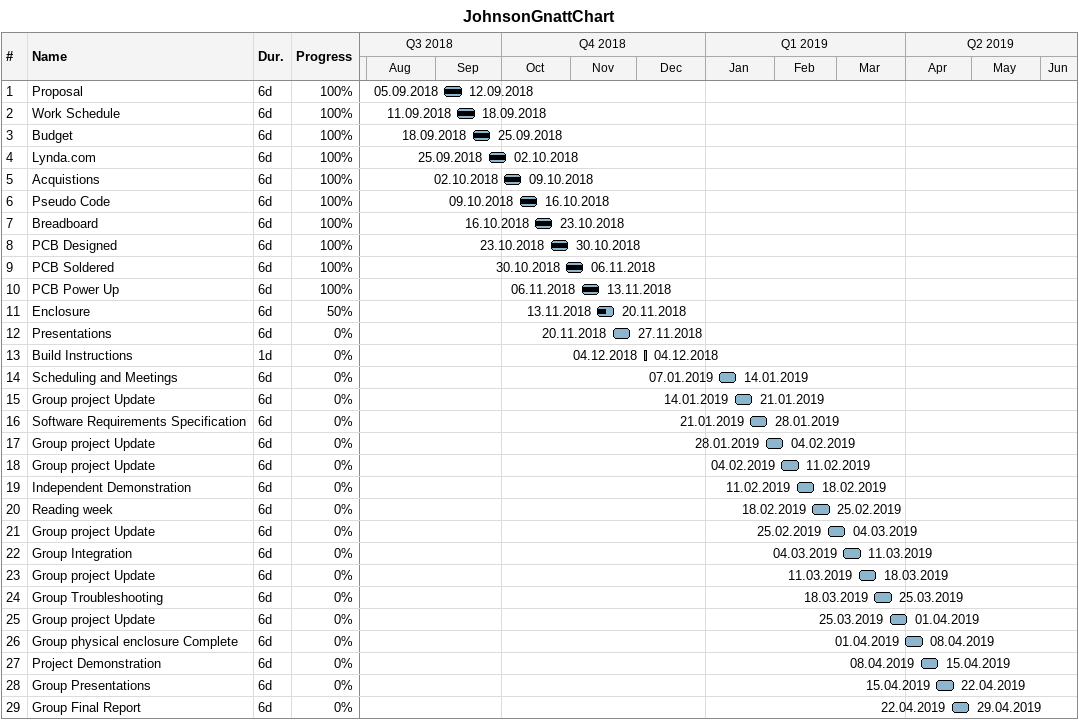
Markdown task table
JohnsonGnattChart

| ID | Task | Duration | Start | Finish | % complete |
|---|---|---|---|---|---|
| 1 | Proposal | 6d | 2018-09-05 | 2018-09-12 | 100 |
| 2 | Work Schedule | 6d | 2018-09-11 | 2018-09-18 | 100 |
| 3 | Budget | 6d | 2018-09-18 | 2018-09-25 | 100 |
| 4 | Lynda.com | 6d | 2018-09-25 | 2018-10-02 | 100 |
| 5 | Acquistions | 6d | 2018-10-02 | 2018-10-09 | 100 |
| 6 | Pseudo Code | 6d | 2018-10-09 | 2018-10-16 | 100 |
| 7 | Breadboard | 6d | 2018-10-16 | 2018-10-23 | 100 |
| 8 | PCB Designed | 6d | 2018-10-23 | 2018-10-30 | 100 |
| 9 | PCB Soldered | 6d | 2018-10-30 | 2018-11-06 | 100 |
| 10 | PCB Power Up | 6d | 2018-11-06 | 2018-11-13 | 100 |
| 11 | Enclosure | 6d | 2018-11-13 | 2018-11-20 | 50 |
| 12 | Presentations | 6d | 2018-11-20 | 2018-11-27 | 0 |
| 13 | Build Instructions | 1d | 2018-12-04 | 2018-12-04 | 0 |
| 14 | Scheduling and Meetings | 6d | 2019-01-07 | 2019-01-14 | 0 |
| 15 | Group project Update | 6d | 2019-01-14 | 2019-01-21 | 0 |
| 16 | Software Requirements Specification | 6d | 2019-01-21 | 2019-01-28 | 0 |
| 17 | Group project Update | 6d | 2019-01-28 | 2019-02-04 | 0 |
| 18 | Group project Update | 6d | 2019-02-04 | 2019-02-11 | 0 |
| 19 | Independent Demonstration | 6d | 2019-02-11 | 2019-02-18 | 0 |
| 20 | Reading week | 6d | 2019-02-18 | 2019-02-25 | 0 |
| 21 | Group project Update | 6d | 2019-02-25 | 2019-03-04 | 0 |
| 22 | Group Integration | 6d | 2019-03-04 | 2019-03-11 | 0 |
| 23 | Group project Update | 6d | 2019-03-11 | 2019-03-18 | 0 |
| 24 | Group Troubleshooting | 6d | 2019-03-18 | 2019-03-25 | 0 |
| 25 | Group project Update | 6d | 2019-03-25 | 2019-04-01 | 0 |
| 26 | Group physical enclosure Complete | 6d | 2019-04-01 | 2019-04-08 | 0 |
| 27 | Project Demonstration | 6d | 2019-04-08 | 2019-04-15 | 0 |
| 28 | Group Presentations | 6d | 2019-04-15 | 2019-04-22 | 0 |
| 29 | Group Final Report | 6d | 2019-04-22 | 2019-04-29 | 0 |
